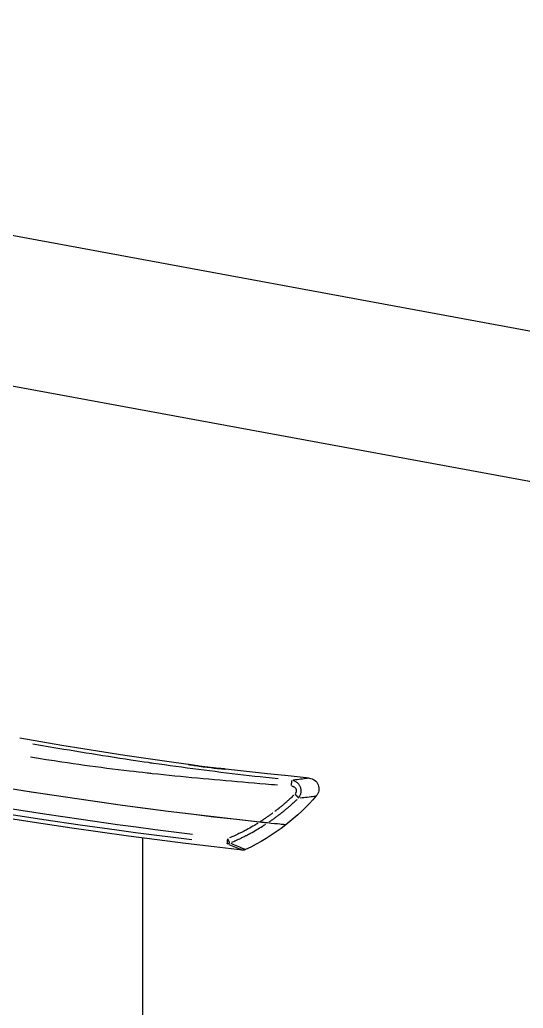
# Model space of a CAD drawing. Header units: millimetres. Extents: x 6886222 to 6919728, y 230959 to 276095.
# Drawn here: x 6895130.3 to 6895223.4, y 249162.9 to 249345.6 of the extents above; entities that cross this region are included whole.
import ezdxf
from ezdxf.xclip import XClip

# ---------------------------------------------------------------- set-up
doc = ezdxf.new("R2010")
doc.units = ezdxf.units.MM
doc.header["$LTSCALE"] = 100
doc.header["$XCLIPFRAME"] = 2
doc.linetypes.add('U-84C-EX$0$DASHDOTX2', pattern=[2, 1, -0.5, 0, -0.5])
for name, color, linetype in [('BP', 7, 'Continuous'), ('U-84C-EX$0$C-DOOR', 1, 'Continuous'), ('U-84C-EX$0$DOR', 4, 'Continuous')]:
    doc.layers.add(name, color=color, linetype=linetype)
doc.layers.add('U-84C-EX$0$MC', color=152, linetype='Continuous', plot=False)

# ---------------------------------------------------------------- blocks, each defined once
blk = doc.blocks.new('U-84C-EX$0$A$Cc7b664ce')
at = {"layer": 'U-84C-EX$0$C-DOOR', "linetype": 'U-84C-EX$0$DASHDOTX2', "ltscale": 4}
blk.add_arc((170.96, 15.77), 839.27, 11.9938, 89.41669, dxfattribs=at)
at = {"layer": 'U-84C-EX$0$DOR'}
for p, q in [((893.39, 199.9), (272.44, 85.57)), ((277.4, 58.62), (898.35, 172.95))]:
    blk.add_line(p, q, dxfattribs=at)
at = {"layer": 'U-84C-EX$0$DOR', "color": 1}
for centre, radius, start, end in [((757.38, 743.13), 650, 277.44826, 280.22462), ((757.38, 743.13), 650, 275.46043, 276.83171), ((834.76, 97.24), 0.5, 94.4661, 96.7072), ((834.76, 97.24), 0.5, 94.3416, 96.8317), ((841.71, 98.11), 0.5, 97.4483, 99.9525), ((819.43, 94.08), 2, 95.4604, 221.0267), ((848.09, 119.03), 40, 221.0267, 232.1808), ((848.09, 119.03), 40, 232.1808, 244.7397), ((831.45, 83.76), 1, 244.7397, 276.2755)]:
    blk.add_arc(centre, radius, start, end, dxfattribs=at)
at = {"layer": 'U-84C-EX$0$DOR', "color": 1, "extrusion": (0, 0, -1)}
for major_axis, ratio, start_param, end_param in [((-0.374, -0.927), 0.002618, 0.453518, 1.490829), ((0.358, -0.934), 0.852699, 0.32337, 0.803686), ((0.113, -0.994), 0.012948, 0.223292, 1.482452)]:
    blk.add_ellipse((834.28, 84.92), major_axis=major_axis, ratio=ratio, start_param=start_param, end_param=end_param, dxfattribs=at)
at = {"layer": 'U-84C-EX$0$DOR', "color": 1}
for points, knots in [([(828.37, 87.93), (850.97, 90.36), (873.47, 93.65), (918.32, 101.94), (940.65, 106.95), (962.76, 112.82)], [-13.837182, -13.837182, -13.837182, -13.837182, -7.017999, -7.017999, -0.154212, -0.154212, -0.154212, -0.154212]), ([(828.43, 87.94), (851.01, 90.37), (873.49, 93.65), (918.32, 101.94), (940.65, 106.95), (962.76, 112.82)], [-13.831102, -13.831102, -13.831102, -13.831102, -7.017999, -7.017999, -0.154076, -0.154076, -0.154076, -0.154076]), ([(831.56, 82.76), (859.7, 85.86), (887.72, 90.29), (932.51, 99.55), (949.48, 103.57), (966.31, 108.09)], [0, 0, 0, 0, 8.492381, 8.492381, 13.720401, 13.720401, 13.720401, 13.720401]), ([(840.8, 85.67), (845.43, 86.23), (850.06, 86.82), (863.69, 88.68), (872.68, 90.05), (887.25, 92.48), (892.85, 93.47), (901.23, 95.03), (904.02, 95.57), (911.26, 96.99), (915.72, 97.9), (927.28, 100.35), (934.38, 101.94), (946.66, 104.85), (951.85, 106.13), (957.03, 107.46)], [0.985761, 0.985761, 0.985761, 0.985761, 2.385919, 2.385919, 5.112683, 5.112683, 6.81691, 6.81691, 7.669024, 7.669024, 9.032406, 9.032406, 11.213818, 11.213818, 12.817208, 12.817208, 12.817208, 12.817208]), ([(957.28, 106.51), (952.09, 105.19), (946.9, 103.91), (934.6, 100.99), (927.5, 99.4), (915.92, 96.95), (911.47, 96.04), (904.21, 94.61), (901.42, 94.08), (893.03, 92.52), (887.43, 91.53), (872.84, 89.09), (863.84, 87.72), (850.2, 85.86), (845.56, 85.27), (840.93, 84.71)], [-12.817208, -12.817208, -12.817208, -12.817208, -11.213818, -11.213818, -9.032406, -9.032406, -7.669024, -7.669024, -6.81691, -6.81691, -5.112683, -5.112683, -2.385919, -2.385919, -0.985761, -0.985761, -0.985761, -0.985761]), ([(824.97, 95.92), (825.72, 96), (826.47, 96.08), (827.23, 96.16), (828.62, 96.32), (830.01, 96.47), (831.4, 96.64), (832.79, 96.8), (834.18, 96.96), (835.57, 97.13), (836.95, 97.31), (838.34, 97.48), (839.73, 97.66), (841.12, 97.84), (842.5, 98.03), (843.89, 98.22), (845.28, 98.41), (846.66, 98.6), (848.05, 98.8), (848.34, 98.84), (848.64, 98.88), (848.94, 98.93), (850.03, 99.08), (851.11, 99.24), (852.2, 99.41), (853.58, 99.61), (854.96, 99.82), (856.35, 100.04), (857.73, 100.25), (859.11, 100.47), (860.49, 100.7), (861.87, 100.92), (863.25, 101.15), (864.63, 101.38), (866.54, 101.7), (868.46, 102.03), (870.37, 102.36)], [1.214693, 1.214693, 1.214693, 1.214693, 1.442491, 1.442491, 1.442491, 1.863272, 1.863272, 1.863272, 2.284193, 2.284193, 2.284193, 2.705238, 2.705238, 2.705238, 3.126382, 3.126382, 3.126382, 3.547595, 3.547595, 3.547595, 3.638369, 3.638369, 3.638369, 3.968845, 3.968845, 3.968845, 4.390103, 4.390103, 4.390103, 4.811346, 4.811346, 4.811346, 5.23256, 5.23256, 5.23256, 5.817017, 5.817017, 5.817017, 5.817017]), ([(870.75, 100), (868.83, 99.68), (866.91, 99.37), (864.99, 99.08), (863.6, 98.87), (862.21, 98.67), (860.82, 98.48), (859.43, 98.29), (858.04, 98.11), (856.64, 97.93), (855.25, 97.75), (853.86, 97.59), (852.46, 97.42), (851.37, 97.3), (850.28, 97.17), (849.18, 97.05), (848.88, 97.02), (848.58, 96.99), (848.28, 96.95), (846.89, 96.8), (845.49, 96.66), (844.1, 96.52), (842.7, 96.38), (841.3, 96.24), (839.91, 96.11), (838.51, 95.98), (837.11, 95.85), (835.72, 95.73), (834.32, 95.6), (832.92, 95.48), (831.53, 95.36), (830.13, 95.24), (828.73, 95.12), (827.34, 95.01), (826.58, 94.94), (825.82, 94.88), (825.07, 94.82)], [-5.816097, -5.816097, -5.816097, -5.816097, -5.23256, -5.23256, -5.23256, -4.811346, -4.811346, -4.811346, -4.390103, -4.390103, -4.390103, -3.968845, -3.968845, -3.968845, -3.638369, -3.638369, -3.638369, -3.547595, -3.547595, -3.547595, -3.126382, -3.126382, -3.126382, -2.705238, -2.705238, -2.705238, -2.284193, -2.284193, -2.284193, -1.863272, -1.863272, -1.863272, -1.442491, -1.442491, -1.442491, -1.214645, -1.214645, -1.214645, -1.214645]), ([(834.72, 97.74), (834.72, 97.74), (834.78, 97.75), (835.02, 97.77), (835.19, 97.78), (835.64, 97.82), (835.9, 97.84), (836.51, 97.9), (836.84, 97.93), (837.55, 98.01), (837.91, 98.06), (838.64, 98.15), (839.01, 98.2), (839.7, 98.29), (840.02, 98.34), (840.59, 98.43), (840.84, 98.47), (841.25, 98.54), (841.4, 98.57), (841.58, 98.6), (841.62, 98.61), (841.62, 98.61)], [-1.8901765, -1.8901765, -1.8901765, -1.8901765, -1.7941071, -1.7941071, -1.6978563, -1.6978563, -1.6017526, -1.6017526, -1.5057726, -1.5057726, -1.4095339, -1.4095339, -1.3133859, -1.3133859, -1.2176651, -1.2176651, -1.1220637, -1.1220637, -1.0255377, -1.0255377, -0.9452277, -0.9452277, -0.9452277, -0.9452277]), ([(841.58, 98.6), (841.48, 98.58), (841.21, 98.53), (840.11, 98.35), (839.1, 98.2), (837.21, 97.97), (836.33, 97.88), (835.32, 97.79), (835.02, 97.77), (834.81, 97.75), (834.77, 97.75), (834.75, 97.74)], [0.9924751, 0.9924751, 0.9924751, 0.9924751, 1.1624396, 1.1624396, 1.426455, 1.426455, 1.6565184, 1.6565184, 1.800308, 1.800308, 1.8429291, 1.8429291, 1.8429291, 1.8429291]), ([(819.24, 96.07), (819.25, 96.07), (819.27, 96.07), (819.36, 96.06), (819.48, 96.04), (819.91, 95.98), (820.31, 95.92), (821.19, 95.81), (821.64, 95.75), (822.13, 95.69)], [0.055465, 0.055465, 0.055465, 0.055465, 0.1489948, 0.1489948, 0.3873866, 0.3873866, 0.7688134, 0.7688134, 1.0538342, 1.0538342, 1.0538342, 1.0538342]), ([(821.08, 92.55), (821.05, 92.6), (821.02, 92.65), (820.99, 92.69), (820.91, 92.83), (820.85, 92.98), (820.8, 93.15), (820.75, 93.3), (820.72, 93.47), (820.72, 93.64), (820.71, 93.79), (820.73, 93.93), (820.75, 94.08), (820.76, 94.1), (820.76, 94.12), (820.77, 94.14), (820.81, 94.31), (820.86, 94.47), (820.94, 94.62), (821.02, 94.77), (821.12, 94.9), (821.23, 95.02), (821.34, 95.15), (821.46, 95.26), (821.6, 95.34), (821.73, 95.43), (821.88, 95.51), (822.02, 95.56), (822.09, 95.59), (822.16, 95.61), (822.24, 95.62)], [0.7634671, 0.7634671, 0.7634671, 0.7634671, 0.7719575, 0.7719575, 0.7719575, 0.7959336, 0.7959336, 0.7959336, 0.8194851, 0.8194851, 0.8194851, 0.8396935, 0.8396935, 0.8396935, 0.8426581, 0.8426581, 0.8426581, 0.8658987, 0.8658987, 0.8658987, 0.8893235, 0.8893235, 0.8893235, 0.9131661, 0.9131661, 0.9131661, 0.9372907, 0.9372907, 0.9372907, 0.9487167, 0.9487167, 0.9487167, 0.9487167]), ([(822.42, 94.6), (822.38, 94.59), (822.34, 94.58), (822.3, 94.57), (822.22, 94.55), (822.15, 94.52), (822.07, 94.48), (822, 94.44), (821.94, 94.4), (821.88, 94.34), (821.82, 94.29), (821.77, 94.23), (821.73, 94.16), (821.69, 94.09), (821.66, 94.02), (821.64, 93.94), (821.63, 93.93), (821.63, 93.92), (821.63, 93.91), (821.61, 93.85), (821.61, 93.78), (821.61, 93.71), (821.62, 93.63), (821.63, 93.55), (821.66, 93.48), (821.69, 93.4), (821.72, 93.33), (821.77, 93.27), (821.79, 93.24), (821.8, 93.22), (821.82, 93.2)], [-0.9487167, -0.9487167, -0.9487167, -0.9487167, -0.9372907, -0.9372907, -0.9372907, -0.9131661, -0.9131661, -0.9131661, -0.8893235, -0.8893235, -0.8893235, -0.8658987, -0.8658987, -0.8658987, -0.8426581, -0.8426581, -0.8426581, -0.8396935, -0.8396935, -0.8396935, -0.8194851, -0.8194851, -0.8194851, -0.7959336, -0.7959336, -0.7959336, -0.7719575, -0.7719575, -0.7719575, -0.7634671, -0.7634671, -0.7634671, -0.7634671]), ([(817.92, 92.77), (817.92, 92.77), (817.92, 92.77), (817.92, 92.77), (817.92, 92.77), (817.92, 92.77), (817.92, 92.77)], [-0.0009102932, -0.0009102932, -0.0009102932, -0.0009102932, 0, 0, 0, 0.0000013988, 0.0000013988, 0.0000013988, 0.0000013988]), ([(820.9, 92.43), (820.41, 92.48), (819.97, 92.52), (819.06, 92.63), (818.64, 92.68), (818.18, 92.74), (818.05, 92.75), (817.96, 92.77), (817.94, 92.77), (817.93, 92.77)], [-1.035833, -1.035833, -1.035833, -1.035833, -0.7688134, -0.7688134, -0.3873866, -0.3873866, -0.1489948, -0.1489948, -0.055364, -0.055364, -0.055364, -0.055364]), ([(826.63, 87.98), (826.49, 88.08), (826.35, 88.18), (826.21, 88.27), (826.04, 88.39), (825.88, 88.51), (825.71, 88.62), (825.55, 88.74), (825.38, 88.86), (825.22, 88.99), (825.05, 89.11), (824.89, 89.23), (824.73, 89.35), (824.62, 89.44), (824.51, 89.52), (824.4, 89.61), (824.35, 89.65), (824.3, 89.69), (824.24, 89.73), (824.08, 89.86), (823.92, 89.98), (823.77, 90.11), (823.61, 90.24), (823.45, 90.37), (823.3, 90.5), (823.14, 90.63), (822.98, 90.77), (822.83, 90.9), (822.68, 91.03), (822.52, 91.17), (822.37, 91.3), (822.12, 91.53), (821.87, 91.76), (821.62, 91.99), (821.57, 92.04), (821.52, 92.09), (821.47, 92.14)], [0.0699461, 0.0699461, 0.0699461, 0.0699461, 0.1197469, 0.1197469, 0.1197469, 0.1795621, 0.1795621, 0.1795621, 0.2393421, 0.2393421, 0.2393421, 0.29909, 0.29909, 0.29909, 0.3394804, 0.3394804, 0.3394804, 0.3588091, 0.3588091, 0.3588091, 0.4185026, 0.4185026, 0.4185026, 0.4781736, 0.4781736, 0.4781736, 0.5378253, 0.5378253, 0.5378253, 0.5974607, 0.5974607, 0.5974607, 0.6967801, 0.6967801, 0.6967801, 0.717216, 0.717216, 0.717216, 0.717216]), ([(822.07, 92.94), (822.15, 92.87), (822.22, 92.79), (822.29, 92.72), (822.53, 92.49), (822.77, 92.27), (823.01, 92.04), (823.16, 91.91), (823.3, 91.77), (823.45, 91.64), (823.6, 91.51), (823.75, 91.38), (823.9, 91.25), (824.05, 91.12), (824.2, 90.99), (824.36, 90.86), (824.51, 90.74), (824.66, 90.61), (824.82, 90.49), (824.87, 90.45), (824.92, 90.41), (824.97, 90.36), (825.08, 90.28), (825.18, 90.2), (825.29, 90.12), (825.4, 90.03), (825.5, 89.95), (825.61, 89.87)], [-0.7271361, -0.7271361, -0.7271361, -0.7271361, -0.6967801, -0.6967801, -0.6967801, -0.5974607, -0.5974607, -0.5974607, -0.5378253, -0.5378253, -0.5378253, -0.4781736, -0.4781736, -0.4781736, -0.4185026, -0.4185026, -0.4185026, -0.3588091, -0.3588091, -0.3588091, -0.3394804, -0.3394804, -0.3394804, -0.29909, -0.29909, -0.29909, -0.2584279, -0.2584279, -0.2584279, -0.2584279]), ([(825.95, 89.62), (826.05, 89.54), (826.14, 89.47), (826.24, 89.4), (826.41, 89.28), (826.57, 89.17), (826.73, 89.05), (826.9, 88.94), (827.06, 88.83), (827.23, 88.72), (827.39, 88.6), (827.56, 88.49), (827.73, 88.39), (827.92, 88.26), (828.11, 88.14), (828.3, 88.02)], [-0.2165822, -0.2165822, -0.2165822, -0.2165822, -0.1795621, -0.1795621, -0.1795621, -0.1197469, -0.1197469, -0.1197469, -0.0598931, -0.0598931, -0.0598931, -0.0000094, -0.0000094, -0.0000094, 0.0679321, 0.0679321, 0.0679321, 0.0679321]), ([(823.57, 87.43), (823.57, 87.43), (823.94, 87.47), (825.22, 87.6), (825.99, 87.68), (826.94, 87.78)], [-1.308656, -1.308656, -1.308656, -1.308656, -0.633811, -0.633811, -0.102514, -0.102514, -0.102514, -0.102514]), ([(823.57, 87.43), (823.57, 87.43), (823.94, 87.47), (825.22, 87.6), (826, 87.68), (826.96, 87.78)], [-1.308656, -1.308656, -1.308656, -1.308656, -0.633811, -0.633811, -0.098324, -0.098324, -0.098324, -0.098324]), ([(826.96, 87.78), (827.03, 87.79), (827.11, 87.8), (827.33, 87.82), (827.5, 87.84), (827.9, 87.88), (828.14, 87.91), (828.37, 87.93)], [0, 0, 0, 0, 0.0353922, 0.0353922, 0.0847239, 0.0847239, 0.144981, 0.144981, 0.144981, 0.144981]), ([(828.66, 87.76), (828.89, 87.61), (829.13, 87.47), (829.74, 87.1), (830.13, 86.88), (830.76, 86.54), (831.01, 86.41), (831.38, 86.22), (831.5, 86.16), (831.82, 86), (832.02, 85.9), (832.54, 85.65), (832.86, 85.5), (833.44, 85.25), (833.7, 85.14), (833.96, 85.03)], [0.0331659, 0.0331659, 0.0331659, 0.0331659, 0.1160807, 0.1160807, 0.2487444, 0.2487444, 0.3316592, 0.3316592, 0.3731166, 0.3731166, 0.4394484, 0.4394484, 0.5455793, 0.5455793, 0.6301524, 0.6301524, 0.6301524, 0.6301524]), ([(833.57, 84.22), (833.32, 84.32), (833.07, 84.43), (832.49, 84.68), (832.16, 84.84), (831.63, 85.09), (831.42, 85.19), (831.09, 85.35), (830.97, 85.42), (830.59, 85.61), (830.34, 85.75), (829.69, 86.1), (829.3, 86.32), (828.56, 86.75), (828.23, 86.96), (827.69, 87.3), (827.49, 87.43), (827.29, 87.56)], [-0.6247442, -0.6247442, -0.6247442, -0.6247442, -0.5455793, -0.5455793, -0.4394484, -0.4394484, -0.3731166, -0.3731166, -0.3316592, -0.3316592, -0.2487444, -0.2487444, -0.1160807, -0.1160807, 0, 0, 0.0695896, 0.0695896, 0.0695896, 0.0695896]), ([(831.03, 82.86), (831.04, 82.86), (831.05, 82.87), (831.13, 82.9), (831.23, 82.94), (831.6, 83.11), (831.93, 83.25), (832.74, 83.59), (833.16, 83.76), (833.65, 83.96)], [-1.164282, -1.164282, -1.164282, -1.164282, -1.069193, -1.069193, -0.824806, -0.824806, -0.433787, -0.433787, -0.126515, -0.126515, -0.126515, -0.126515]), ([(834.12, 83.83), (833.64, 83.65), (833.23, 83.48), (832.44, 83.15), (832.12, 83.01), (831.76, 82.85), (831.66, 82.81), (831.58, 82.77), (831.56, 82.76), (831.56, 82.76)], [0.126515, 0.126515, 0.126515, 0.126515, 0.433787, 0.433787, 0.824806, 0.824806, 1.069193, 1.069193, 1.221935, 1.221935, 1.221935, 1.221935])]:
    blk.add_open_spline(points, degree=3, knots=knots, dxfattribs=at)
for points, weights in [([(822.51, 94.68), (822.47, 95.18), (822.44, 95.55), (822.43, 95.65)], [0.977510095571, 0.849672744078, 0.849672744078, 0.977510095571]), ([(821.85, 93.08), (821.56, 92.79), (821.33, 92.55), (821.22, 92.41)], [0.983517428627, 0.889827022926, 0.889827022926, 0.983517428627])]:
    blk.add_rational_spline(points, weights, degree=3, dxfattribs=at)
blk = doc.blocks.new('U-84C-EX')
at = {"layer": 'U-84C-EX$0$MC'}
blk.add_line((11015, -2190), (11015, 625), dxfattribs=at)
at = {"layer": 'U-84C-EX$0$DOR'}
blk.add_blockref('U-84C-EX$0$A$Cc7b664ce', (10165, 540), dxfattribs=at)

msp = doc.modelspace()

# ---------------------------------------------------------------- block references
at = {"layer": 'BP'}
ref = msp.add_blockref('U-84C-EX', (6906168.06, 248569.38), dxfattribs=dict(at, xscale=-1))
XClip(ref).set_block_clipping_path([(17025.0000000028, -7770.1978698203), (17025.0000000028, 3020.0000000003), (4145.7978996271, 3020.0000000003), (4145.7978996281, 325.0000000014), (599.9999999972, 325.0000000014), (599.9999999972, -7770.1978698203)])

doc.saveas('drawing.dxf')
